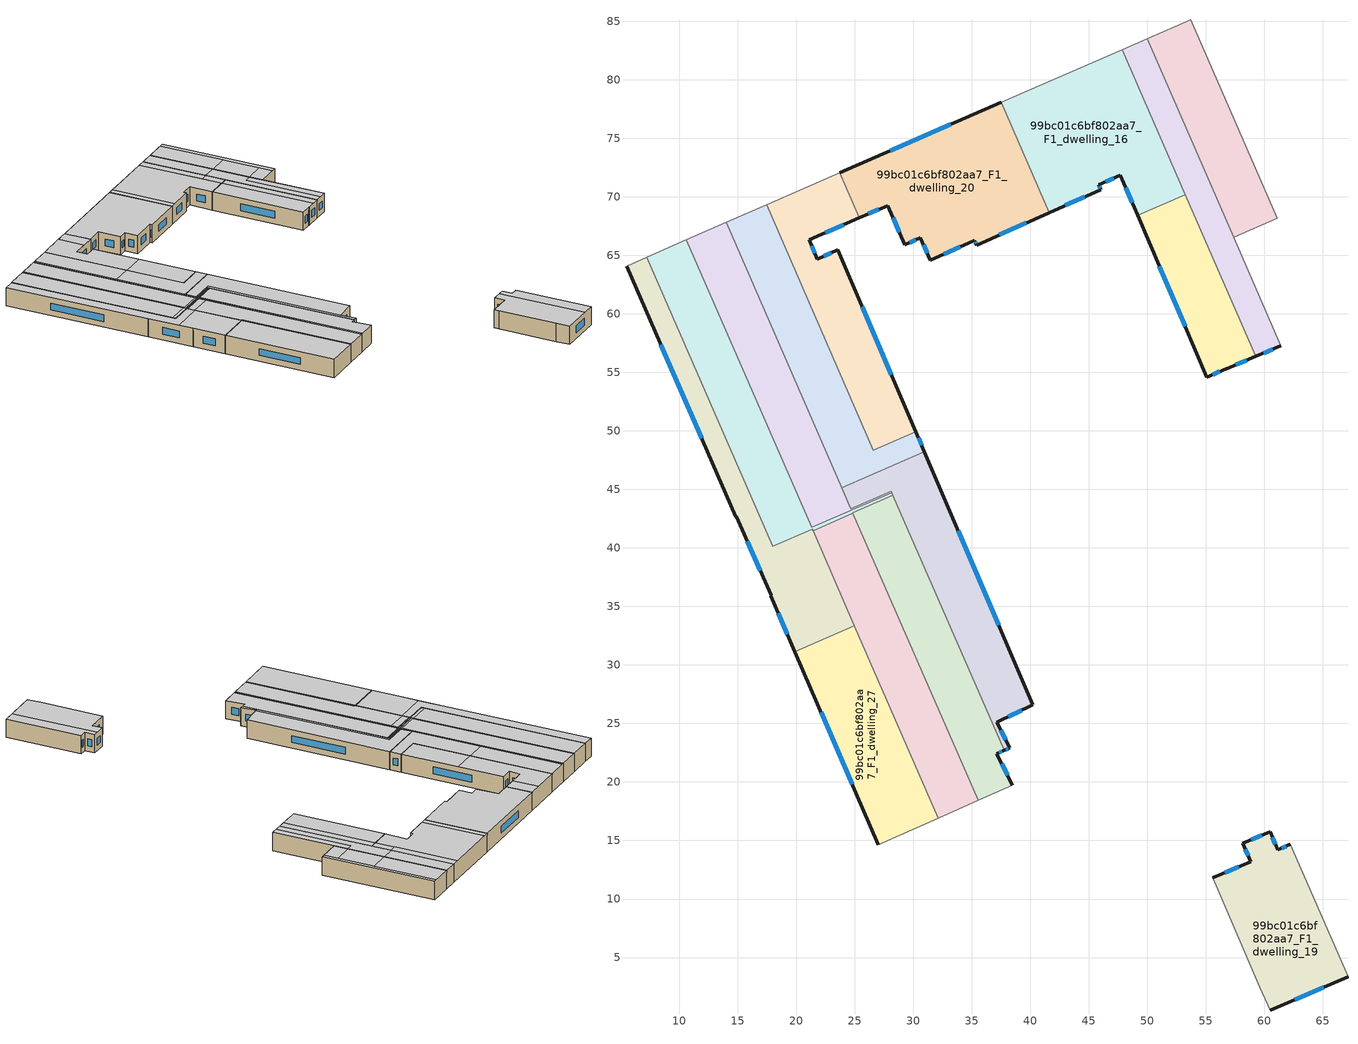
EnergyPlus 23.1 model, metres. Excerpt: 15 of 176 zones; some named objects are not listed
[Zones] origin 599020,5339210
99bc01c6bf802aa7_F1_dwelling_13
 floor to 99bc01c6bf802aa7_F0_dwelling_13 (EU_floor_Construction): 53.7,85.12 61.08,68.17 57.37,66.55 49.99,83.5 z3
 wall to 99bc01c6bf802aa7_F1_dwelling_12 (EU_wall_Construction): 57.37,66.55 61.08,68.17 z3:6
 wall adiabatic (EU_wall_Construction): 53.7,85.12 49.99,83.5 z3:6
 wall to 99bc01c6bf802aa7_F1_dwelling_11 (EU_wall_Construction): 61.08,68.17 53.7,85.12 z3:6
 wall to 99bc01c6bf802aa7_F1_dwelling_14 (EU_wall_Construction): 49.99,83.5 57.37,66.55 z3:6
 ceiling to 99bc01c6bf802aa7_F2_dwelling_14 (EU_floor_Construction): 57.23,75.43 53.12,84.87 49.99,83.5 54.1,74.07 z6
 ceiling to 99bc01c6bf802aa7_F2_dwelling_11 (EU_floor_Construction): 61.08,68.17 53.7,85.12 53.12,84.87 60.5,67.92 z6
 ceiling to 99bc01c6bf802aa7_F2_dwelling_12 (EU_floor_Construction): 60.5,67.92 59.62,69.95 56.48,68.58 57.37,66.55 z6
 ceiling to 99bc01c6bf802aa7_F2_dwelling_13 (EU_floor_Construction): 59.62,69.95 57.23,75.43 54.1,74.07 56.48,68.58 z6
99bc01c6bf802aa7_F1_dwelling_14
 floor to 99bc01c6bf802aa7_F0_dwelling_14 (EU_floor_Construction): 49.99,83.5 61.41,57.27 59.24,56.36 47.83,82.57 z3
 wall outside (EU_wall_Construction): 59.24,56.36 61.41,57.27 z3:6
 wall adiabatic (EU_wall_Construction): 49.99,83.5 47.83,82.57 z3:6
 wall to 99bc01c6bf802aa7_F1_dwelling_12 (EU_wall_Construction): 61.41,57.27 57.37,66.55 z3:6
 wall to 99bc01c6bf802aa7_F1_dwelling_15 (EU_wall_Construction): 53.23,70.17 59.24,56.36 z3:6
 wall to 99bc01c6bf802aa7_F1_dwelling_16 (EU_wall_Construction): 47.83,82.57 53.23,70.17 z3:6
 window (EU_Window_Construction): 59.92,56.64 60.73,56.98 z3.94:5.06
 ceiling to 99bc01c6bf802aa7_F2_dwelling_13 (EU_floor_Construction): 60.36,56.83 55.44,68.13 56.48,68.58 54.1,74.07 51.94,73.13 59.24,56.36 z6
 ceiling to 99bc01c6bf802aa7_F2_dwelling_12 (EU_floor_Construction): 61.41,57.27 56.48,68.58 55.44,68.13 60.36,56.83 z6
 ceiling to 99bc01c6bf802aa7_F2_dwelling_14 (EU_floor_Construction): 54.1,74.07 49.99,83.5 47.83,82.56 51.94,73.13 z6
99bc01c6bf802aa7_F1_dwelling_15
 floor to 99bc01c6bf802aa7_F0_dwelling_15 (EU_floor_Construction): 53.23,70.17 59.24,56.36 56.78,55.31 56.72,55.29 55.07,54.59 49.16,68.4 z3
 wall outside (EU_wall_Construction): 49.16,68.4 55.07,54.59 56.72,55.29 56.78,55.31 59.24,56.36 z3:6
 wall to 99bc01c6bf802aa7_F1_dwelling_16 (EU_wall_Construction): 53.23,70.17 49.16,68.4 z3:6
 window (EU_Window_Construction): 51.01,64.07 53.22,58.92 / 57.55,55.64 58.47,56.03 / 55.59,54.81 56.2,55.07 z3.94:5.06
 ceiling to 99bc01c6bf802aa7_F2_dwelling_15 (EU_floor_Construction): 58.1,55.87 52.09,69.68 49.16,68.4 55.07,54.59 56.72,55.29 56.78,55.31 z6
 ceiling to 99bc01c6bf802aa7_F2_dwelling_13 (EU_floor_Construction): 59.24,56.36 53.23,70.17 52.09,69.68 58.1,55.87 z6
99bc01c6bf802aa7_F1_dwelling_16
 floor to 99bc01c6bf802aa7_F0_dwelling_16 (EU_floor_Construction): 47.83,82.57 53.23,70.17 49.16,68.4 47.69,71.84 45.85,71.02 46.01,70.62 41.61,68.64 37.51,78.07 z3
 wall outside (EU_wall_Construction): 41.61,68.64 46.01,70.62 45.85,71.02 47.69,71.84 49.16,68.4 z3:6
 wall to 99bc01c6bf802aa7_F1_dwelling_20 (EU_wall_Construction): 37.51,78.07 41.61,68.64 z3:6
 wall adiabatic (EU_wall_Construction): 47.83,82.57 37.51,78.07 z3:6
 window (EU_Window_Construction): 48.15,70.77 48.7,69.48 / 46.43,71.28 47.11,71.59 / 45.96,70.74 45.9,70.9 / 42.99,69.26 44.63,70 z3.94:5.06
 ceiling to 99bc01c6bf802aa7_F2_dwelling_16 (EU_floor_Construction): 42.47,69.03 38.37,78.44 37.51,78.07 41.61,68.64 z6
 ceiling to 99bc01c6bf802aa7_F2_dwelling_14 (EU_floor_Construction): 51.94,73.13 47.83,82.56 46.7,82.07 50.81,72.63 z6
 ceiling to 99bc01c6bf802aa7_F2_dwelling_15 (EU_floor_Construction): 52.09,69.68 46.7,82.07 40.89,79.54 40.75,79.48 38.37,78.44 42.47,69.03 46.01,70.62 45.85,71.02 47.69,71.84 49.16,68.4 z6
 ceiling to 99bc01c6bf802aa7_F2_dwelling_13 (EU_floor_Construction): 53.23,70.17 51.94,73.13 50.81,72.63 52.09,69.68 z6
99bc01c6bf802aa7_F1_dwelling_19
 floor to 99bc01c6bf802aa7_F0_dwelling_19 (EU_floor_Construction): 62.22,14.67 67.14,3.38 60.52,0.5 59.61,2.45 55.89,11.15 55.6,11.82 58.82,13.2 58.15,14.75 60.48,15.75 61.15,14.21 z3
 wall outside (EU_wall_Construction): 62.22,14.67 61.15,14.21 60.48,15.75 58.15,14.75 58.82,13.2 55.6,11.82 / 60.52,0.5 67.14,3.38 z3:6
 wall to 99bc01c6bf802aa7_F1_dwelling_18 (EU_wall_Construction): 67.14,3.38 62.22,14.67 z3:6
 wall adiabatic (EU_wall_Construction): 55.6,11.82 55.89,11.15 59.61,2.45 60.52,0.5 z3:6
 window (EU_Window_Construction): 60.94,14.69 60.69,15.27 / 61.88,14.53 61.48,14.35 / 62.59,1.4 65.06,2.47 / 57.81,12.77 56.61,12.25 / 58.36,14.26 58.61,13.69 / 59.75,15.44 58.88,15.06 z3.94:5.06
 ceiling to 99bc01c6bf802aa7_F2_dwelling_19 (EU_floor_Construction): 65.24,2.55 59.64,15.39 58.15,14.75 58.82,13.2 55.6,11.82 55.89,11.15 59.61,2.45 60.52,0.5 z6
 ceiling to 99bc01c6bf802aa7_F2_dwelling_18 (EU_floor_Construction): 67.14,3.38 62.22,14.67 61.15,14.21 60.48,15.75 59.64,15.39 65.24,2.55 z6
99bc01c6bf802aa7_F1_dwelling_20
 floor to 99bc01c6bf802aa7_F0_dwelling_20 (EU_floor_Construction): 37.51,78.07 41.61,68.64 35.41,65.86 35.23,66.26 35.16,66.23 31.45,64.56 30.61,66.49 29.28,65.89 27.81,69.25 25.39,68.19 23.71,72.04 z3
 wall outside (EU_wall_Construction): 25.39,68.19 27.81,69.25 29.28,65.89 30.61,66.49 31.45,64.56 35.16,66.23 35.23,66.26 35.41,65.86 41.61,68.64 / 37.51,78.07 23.71,72.04 z3:6
 wall to 99bc01c6bf802aa7_F1_dwelling_22 (EU_wall_Construction): 23.71,72.04 25.39,68.19 z3:6
 window (EU_Window_Construction): 37.35,66.73 39.67,67.77 / 35.28,66.13 35.35,65.99 / 32.61,65.08 33.99,65.7 / 30.88,65.88 31.19,65.17 / 29.7,66.08 30.2,66.3 / 28.27,68.2 28.82,66.95 / 26.15,68.52 27.05,68.92 / 33.18,76.18 28.04,73.93 z3.94:5.06
 ceiling to 99bc01c6bf802aa7_F2_dwelling_16 (EU_floor_Construction): 41.61,68.64 37.51,78.07 23.71,72.04 25.39,68.19 27.81,69.25 29.28,65.89 30.61,66.49 31.45,64.56 35.16,66.23 35.23,66.26 35.41,65.86 z6
99bc01c6bf802aa7_F1_dwelling_21
 floor to 99bc01c6bf802aa7_F0_dwelling_21 (EU_floor_Construction): 30.95,48.22 40.22,26.61 37.12,25.12 38.26,22.93 37.76,22.7 28.17,44.72 28.12,44.84 24.68,43.34 23.89,45.14 z3
 wall outside (EU_wall_Construction): 37.76,22.7 38.26,22.93 37.12,25.12 40.22,26.61 30.95,48.22 z3:6
 wall to 99bc01c6bf802aa7_F1_dwelling_24 (EU_wall_Construction): 30.95,48.22 23.89,45.14 z3:6
 wall to 99bc01c6bf802aa7_F1_dwelling_26 (EU_wall_Construction): 23.89,45.14 24.68,43.34 28.12,44.84 28.17,44.72 z3:6
 wall to 99bc01c6bf802aa7_F1_dwelling_23 (EU_wall_Construction): 28.26,44.51 37.76,22.7 z3:6
 wall to 99bc01c6bf802aa7_F1_dwelling_28 (EU_wall_Construction): 28.17,44.72 28.26,44.51 z3:6
 window (EU_Window_Construction): 37.31,33.38 33.86,41.44 / 38.09,25.59 39.25,26.14 / 37.91,23.61 37.48,24.43 / 37.92,22.77 38.1,22.86 z3.94:5.06
 ceiling to 99bc01c6bf802aa7_F2_dwelling_25 (EU_floor_Construction): 24.87,43.71 24.19,45.27 23.89,45.14 24.57,43.58 z6
 ceiling to 99bc01c6bf802aa7_F2_dwelling_22 (EU_floor_Construction): 38.26,22.93 37.12,25.12 37.21,25.16 28.57,45 28.48,45.19 24.9,43.63 24.87,43.71 24.57,43.58 24.68,43.34 28.12,44.84 28.17,44.72 37.76,22.7 z6
 ceiling adiabatic (EU_roof_Construction): 40.22,26.61 30.95,48.22 24.19,45.27 24.9,43.63 28.48,45.19 28.57,45 37.21,25.16 z6
99bc01c6bf802aa7_F1_dwelling_22
 floor to 99bc01c6bf802aa7_F0_dwelling_22 (EU_floor_Construction): 25.39,68.19 21.13,66.33 21.8,64.67 23.55,65.47 30.22,49.93 26.59,48.35 17.46,69.31 23.71,72.04 z3
 wall outside (EU_wall_Construction): 30.22,49.93 23.55,65.47 21.8,64.67 21.13,66.33 25.39,68.19 z3:6
 wall to 99bc01c6bf802aa7_F1_dwelling_24 (EU_wall_Construction): 17.46,69.31 26.59,48.35 30.22,49.93 z3:6
 wall adiabatic (EU_wall_Construction): 23.71,72.04 17.46,69.31 z3:6
 window (EU_Window_Construction): 23,65.21 22.35,64.92 / 28.13,54.8 25.64,60.6 / 22.46,66.92 24.05,67.61 / 21.59,65.19 21.34,65.81 z3.94:5.06
 ceiling to 99bc01c6bf802aa7_F2_dwelling_23 (EU_floor_Construction): 26.52,58.55 23.55,65.47 21.8,64.67 21.13,66.33 23.38,67.32 21.71,71.16 17.46,69.31 22.84,56.95 z6
 ceiling to 99bc01c6bf802aa7_F2_dwelling_21 (EU_floor_Construction): 30.22,49.93 26.52,58.55 22.84,56.95 26.59,48.35 z6
 ceiling to 99bc01c6bf802aa7_F2_dwelling_16 (EU_floor_Construction): 25.39,68.19 23.71,72.04 21.71,71.16 23.38,67.32 z6
99bc01c6bf802aa7_F1_dwelling_23
 floor to 99bc01c6bf802aa7_F0_dwelling_23 (EU_floor_Construction): 28.26,44.51 37.76,22.7 37.14,22.42 38.47,19.72 35.53,18.42 24.82,43.01 z3
 wall outside (EU_wall_Construction): 38.47,19.72 37.14,22.42 37.76,22.7 z3:6
 wall to 99bc01c6bf802aa7_F1_dwelling_28 (EU_wall_Construction): 28.26,44.51 24.82,43.01 24.84,42.96 z3:6
 wall adiabatic (EU_wall_Construction): 35.53,18.42 38.47,19.72 z3:6
 wall to 99bc01c6bf802aa7_F1_dwelling_25 (EU_wall_Construction): 24.84,42.96 35.53,18.42 z3:6
 window (EU_Window_Construction): 37.33,22.51 37.56,22.61 / 38.05,20.57 37.56,21.57 z3.94:5.06
 ceiling to 99bc01c6bf802aa7_F2_dwelling_22 (EU_floor_Construction): 38.47,19.72 37.14,22.42 37.76,22.7 28.26,44.51 25.11,43.14 35.82,18.55 z6
 ceiling to 99bc01c6bf802aa7_F2_dwelling_24 (EU_floor_Construction): 35.82,18.55 25.62,41.98 25.33,41.86 35.53,18.42 z6
 ceiling to 99bc01c6bf802aa7_F2_dwelling_28 (EU_floor_Construction): 25.62,41.98 25.11,43.14 24.82,43.01 24.84,42.96 25.33,41.86 z6
99bc01c6bf802aa7_F1_dwelling_24
 floor to 99bc01c6bf802aa7_F0_dwelling_24 (EU_floor_Construction): 17.46,69.31 26.59,48.35 30.22,49.93 30.95,48.22 23.89,45.14 14.03,67.81 z3
 wall outside (EU_wall_Construction): 30.95,48.22 30.22,49.93 z3:6
 wall adiabatic (EU_wall_Construction): 17.46,69.31 14.03,67.81 z3:6
 wall to 99bc01c6bf802aa7_F1_dwelling_26 (EU_wall_Construction): 14.03,67.81 23.89,45.14 z3:6
 window (EU_Window_Construction): 30.72,48.75 30.45,49.39 z3.94:5.06
 ceiling to 99bc01c6bf802aa7_F2_dwelling_21 (EU_floor_Construction): 30.95,48.22 30.22,49.93 26.59,48.35 22.84,56.95 19.7,55.58 24.19,45.27 z6
 ceiling to 99bc01c6bf802aa7_F2_dwelling_23 (EU_floor_Construction): 22.84,56.95 17.46,69.31 14.32,67.93 19.7,55.58 z6
 ceiling to 99bc01c6bf802aa7_F2_dwelling_25 (EU_floor_Construction): 24.19,45.27 14.32,67.93 14.03,67.81 23.89,45.14 z6
99bc01c6bf802aa7_F1_dwelling_25
 floor to 99bc01c6bf802aa7_F0_dwelling_25 (EU_floor_Construction): 24.84,42.96 35.53,18.42 32.14,16.91 21.44,41.48 z3
 wall to 99bc01c6bf802aa7_F1_dwelling_28 (EU_wall_Construction): 24.84,42.96 21.44,41.48 z3:6
 wall adiabatic (EU_wall_Construction): 32.14,16.91 35.53,18.42 z3:6
 wall to 99bc01c6bf802aa7_F1_dwelling_27 (EU_wall_Construction): 24.98,33.35 32.14,16.91 z3:6
 wall to 99bc01c6bf802aa7_F1_dwelling_29 (EU_wall_Construction): 21.44,41.48 24.98,33.35 z3:6
 ceiling to 99bc01c6bf802aa7_F2_dwelling_24 (EU_floor_Construction): 35.53,18.42 25.33,41.86 21.92,40.37 24.98,33.35 25.15,33.43 32.31,16.99 z6
 ceiling to 99bc01c6bf802aa7_F2_dwelling_28 (EU_floor_Construction): 25.33,41.86 24.84,42.96 21.44,41.48 21.92,40.37 z6
 ceiling to 99bc01c6bf802aa7_F2_dwelling_26 (EU_floor_Construction): 32.31,16.99 25.15,33.43 24.98,33.35 32.14,16.91 z6
99bc01c6bf802aa7_F1_dwelling_26
 floor to 99bc01c6bf802aa7_F0_dwelling_26 (EU_floor_Construction): 14.03,67.81 24.68,43.34 28.12,44.84 28.17,44.72 21.32,41.74 10.62,66.32 z3
 wall to 99bc01c6bf802aa7_F1_dwelling_28 (EU_wall_Construction): 10.62,66.32 21.32,41.74 28.17,44.72 z3:6
 wall adiabatic (EU_wall_Construction): 14.03,67.81 10.62,66.32 z3:6
 ceiling to 99bc01c6bf802aa7_F2_dwelling_25 (EU_floor_Construction): 24.57,43.58 14.03,67.81 10.8,66.39 21.34,42.18 z6
 ceiling to 99bc01c6bf802aa7_F2_dwelling_27 (EU_floor_Construction): 21.33,42.2 10.8,66.39 10.62,66.32 21.16,42.13 z6
 ceiling to 99bc01c6bf802aa7_F2_dwelling_22 (EU_floor_Construction): 28.17,44.72 28.12,44.84 24.68,43.34 24.57,43.58 21.34,42.18 21.33,42.2 21.16,42.13 21.32,41.74 z6
99bc01c6bf802aa7_F1_dwelling_27
 floor to 99bc01c6bf802aa7_F0_dwelling_27 (EU_floor_Construction): 24.98,33.35 32.14,16.91 27.03,14.64 19.88,31.13 z3
 wall outside (EU_wall_Construction): 19.88,31.13 27.03,14.64 z3:6
 wall to 99bc01c6bf802aa7_F1_dwelling_29 (EU_wall_Construction): 24.98,33.35 19.88,31.13 z3:6
 wall adiabatic (EU_wall_Construction): 27.03,14.64 32.14,16.91 z3:6
 window (EU_Window_Construction): 22.12,25.97 24.79,19.81 z3.94:5.06
 ceiling to 99bc01c6bf802aa7_F2_dwelling_26 (EU_floor_Construction): 32.14,16.91 24.98,33.35 19.88,31.13 27.03,14.64 z6
99bc01c6bf802aa7_F1_dwelling_28
 floor to 99bc01c6bf802aa7_F0_dwelling_28 (EU_floor_Construction): 10.62,66.32 21.32,41.74 28.17,44.72 28.26,44.51 24.82,43.01 24.84,42.96 21.44,41.48 21.38,41.61 17.97,40.13 7.22,64.83 z3
 wall to 99bc01c6bf802aa7_F1_dwelling_29 (EU_wall_Construction): 17.98,40.13 21.38,41.61 21.44,41.48 / 7.22,64.83 17.97,40.13 z3:6
 wall adiabatic (EU_wall_Construction): 10.62,66.32 7.22,64.83 z3:6
 ceiling to 99bc01c6bf802aa7_F2_dwelling_27 (EU_floor_Construction): 21.16,42.13 10.62,66.32 7.28,64.86 17.81,40.67 z6
 ceiling to 99bc01c6bf802aa7_F2_dwelling_22 (EU_floor_Construction): 25.11,43.14 28.26,44.51 28.17,44.72 21.32,41.74 21.16,42.13 17.81,40.67 18.03,40.16 25.08,43.23 z6
 ceiling to 99bc01c6bf802aa7_F2_dwelling_28 (EU_floor_Construction): 24.84,42.96 24.82,43.01 25.11,43.14 25.08,43.23 18.03,40.16 7.28,64.86 7.22,64.83 17.97,40.13 21.38,41.61 21.44,41.48 z6
99bc01c6bf802aa7_F1_dwelling_29
 floor to 99bc01c6bf802aa7_F0_dwelling_29 (EU_floor_Construction): 7.22,64.83 17.98,40.13 21.38,41.61 24.98,33.35 19.88,31.13 17.81,35.92 17.85,35.95 14.88,42.69 14.83,42.67 5.5,64.08 z3
 wall outside (EU_wall_Construction): 5.5,64.08 14.83,42.67 14.88,42.69 17.85,35.95 17.81,35.92 19.88,31.13 z3:6
 wall adiabatic (EU_wall_Construction): 7.22,64.83 5.5,64.08 z3:6
 window (EU_Window_Construction): 18.46,34.42 19.23,32.64 / 15.81,40.58 16.92,38.06 / 8.43,57.37 11.91,49.38 z3.94:5.06
 ceiling to 99bc01c6bf802aa7_F2_dwelling_28 (EU_floor_Construction): 21.92,40.37 21.38,41.61 17.98,40.13 7.22,64.83 5.5,64.08 14.83,42.67 14.88,42.69 16.87,38.17 z6
 ceiling to 99bc01c6bf802aa7_F2_dwelling_24 (EU_floor_Construction): 24.98,33.35 21.92,40.37 16.87,38.17 17.85,35.95 17.81,35.92 19.88,31.13 z6
[Building]
EU S2 Campaign: North Axis=0; Terrain=City; Solar Distribution=FullExterior
[Site:Location]
Vienna: Latitude=48; Longitude=16.5; Time Zone=1; Elevation=183
[SizingPeriod:WeatherFileDays]
AnnualSizingPeriod: Begin Month=1; Begin Day of Month=1; End Month=12; End Day of Month=31; Day of Week for Start Day=Monday; Use Weather File Daylight Saving Period=No; Use Weather File Rain and Snow Indicators=No
[MATERIAL]
EU_InternalMass_Material: Roughness=MediumRough; Thickness=0.1; Conductivity=1; Density=1800; Specific Heat=900; Thermal Absorptance=0.9; Solar Absorptance=0.7; Visible Absorptance=0.7
[MATERIAL:NOMASS] Roughness=MediumRough; Thermal Absorptance=0.9; Solar Absorptance=0.7; Visible Absorptance=0.7
Name | Thermal Resistance
EU_wall_NoMass | 0.914258
EU_roof_NoMass | 0.954009
EU_floor_NoMass | 1.09711
[WINDOWMATERIAL:SIMPLEGLAZINGSYSTEM]
EU_Window_SimpleGlazing: UFactor=2.09642; Solar Heat Gain Coefficient=0.65; Visible Transmittance=0.65
[CONSTRUCTION]
EU_wall_Construction: EU_wall_NoMass
EU_roof_Construction: EU_roof_NoMass
EU_floor_Construction: EU_floor_NoMass
EU_Window_Construction: EU_Window_SimpleGlazing
EU_InternalMass_Construction: EU_InternalMass_Material
[ZONE] Type=1; Multiplier=1; Ceiling Height=autocalculate; Floor Area=autocalculate; Part of Total Floor Area=Yes
Name | Volume
99bc01c6bf802aa7_F1_dwelling_13 | 224.4375
99bc01c6bf802aa7_F1_dwelling_14 | 201.635
99bc01c6bf802aa7_F1_dwelling_15 | 202.431
99bc01c6bf802aa7_F1_dwelling_16 | 386.856
99bc01c6bf802aa7_F1_dwelling_19 | 280.548
99bc01c6bf802aa7_F1_dwelling_20 | 401.644
99bc01c6bf802aa7_F1_dwelling_21 | 300.204
99bc01c6bf802aa7_F1_dwelling_22 | 300.19
99bc01c6bf802aa7_F1_dwelling_23 | 296.124
99bc01c6bf802aa7_F1_dwelling_24 | 300.168
99bc01c6bf802aa7_F1_dwelling_25 | 298.435
99bc01c6bf802aa7_F1_dwelling_26 | 300.218
99bc01c6bf802aa7_F1_dwelling_27 | 300.157
99bc01c6bf802aa7_F1_dwelling_28 | 305.898
99bc01c6bf802aa7_F1_dwelling_29 | 300.154
[INTERNALMASS] Construction=EU_InternalMass_Construction
Name | Zone or ZoneList | Surface Area
99bc01c6bf802aa7_F1_dwelling_13_EU_InternalMass | 99bc01c6bf802aa7_F1_dwelling_13 | 74.8119
99bc01c6bf802aa7_F1_dwelling_14_EU_InternalMass | 99bc01c6bf802aa7_F1_dwelling_14 | 67.2114
99bc01c6bf802aa7_F1_dwelling_15_EU_InternalMass | 99bc01c6bf802aa7_F1_dwelling_15 | 67.4767
99bc01c6bf802aa7_F1_dwelling_16_EU_InternalMass | 99bc01c6bf802aa7_F1_dwelling_16 | 128.949
99bc01c6bf802aa7_F1_dwelling_19_EU_InternalMass | 99bc01c6bf802aa7_F1_dwelling_19 | 93.515
99bc01c6bf802aa7_F1_dwelling_20_EU_InternalMass | 99bc01c6bf802aa7_F1_dwelling_20 | 133.888
99bc01c6bf802aa7_F1_dwelling_21_EU_InternalMass | 99bc01c6bf802aa7_F1_dwelling_21 | 100.067
99bc01c6bf802aa7_F1_dwelling_22_EU_InternalMass | 99bc01c6bf802aa7_F1_dwelling_22 | 100.062
99bc01c6bf802aa7_F1_dwelling_23_EU_InternalMass | 99bc01c6bf802aa7_F1_dwelling_23 | 98.7141
99bc01c6bf802aa7_F1_dwelling_24_EU_InternalMass | 99bc01c6bf802aa7_F1_dwelling_24 | 100.056
99bc01c6bf802aa7_F1_dwelling_25_EU_InternalMass | 99bc01c6bf802aa7_F1_dwelling_25 | 99.4742
99bc01c6bf802aa7_F1_dwelling_26_EU_InternalMass | 99bc01c6bf802aa7_F1_dwelling_26 | 100.072
99bc01c6bf802aa7_F1_dwelling_27_EU_InternalMass | 99bc01c6bf802aa7_F1_dwelling_27 | 100.054
99bc01c6bf802aa7_F1_dwelling_28_EU_InternalMass | 99bc01c6bf802aa7_F1_dwelling_28 | 101.986
99bc01c6bf802aa7_F1_dwelling_29_EU_InternalMass | 99bc01c6bf802aa7_F1_dwelling_29 | 100.052
[OTHEREQUIPMENT] Fuel Type=Electricity; Design Level Calculation Method=Watts/Area; Power per Zone Floor Area=1; Fraction Latent=0; Fraction Radiant=0; Fraction Lost=0; Carbon Dioxide Generation Rate=0; EndUse Subcategory=EU_Step8_InternalGains
Name | Zone or ZoneList or Space or SpaceList | Schedule
EU_Step8_InternalGain_99bc01c6bf802aa7_F1_dwelling_13_f000 | 99bc01c6bf802aa7_F1_dwelling_13 | EU_Step8_GainSchedule_99bc01c6bf802aa7_F1_dwelling_13_f000
EU_Step8_InternalGain_99bc01c6bf802aa7_F1_dwelling_14_f000 | 99bc01c6bf802aa7_F1_dwelling_14 | EU_Step8_GainSchedule_99bc01c6bf802aa7_F1_dwelling_14_f000
EU_Step8_InternalGain_99bc01c6bf802aa7_F1_dwelling_15_f000 | 99bc01c6bf802aa7_F1_dwelling_15 | EU_Step8_GainSchedule_99bc01c6bf802aa7_F1_dwelling_15_f000
EU_Step8_InternalGain_99bc01c6bf802aa7_F1_dwelling_16_f000 | 99bc01c6bf802aa7_F1_dwelling_16 | EU_Step8_GainSchedule_99bc01c6bf802aa7_F1_dwelling_16_f000
EU_Step8_InternalGain_99bc01c6bf802aa7_F1_dwelling_19_f000 | 99bc01c6bf802aa7_F1_dwelling_19 | EU_Step8_GainSchedule_99bc01c6bf802aa7_F1_dwelling_19_f000
EU_Step8_InternalGain_99bc01c6bf802aa7_F1_dwelling_20_f000 | 99bc01c6bf802aa7_F1_dwelling_20 | EU_Step8_GainSchedule_99bc01c6bf802aa7_F1_dwelling_20_f000
EU_Step8_InternalGain_99bc01c6bf802aa7_F1_dwelling_21_f000 | 99bc01c6bf802aa7_F1_dwelling_21 | EU_Step8_GainSchedule_99bc01c6bf802aa7_F1_dwelling_21_f000
EU_Step8_InternalGain_99bc01c6bf802aa7_F1_dwelling_22_f000 | 99bc01c6bf802aa7_F1_dwelling_22 | EU_Step8_GainSchedule_99bc01c6bf802aa7_F1_dwelling_22_f000
EU_Step8_InternalGain_99bc01c6bf802aa7_F1_dwelling_23_f000 | 99bc01c6bf802aa7_F1_dwelling_23 | EU_Step8_GainSchedule_99bc01c6bf802aa7_F1_dwelling_23_f000
EU_Step8_InternalGain_99bc01c6bf802aa7_F1_dwelling_24_f000 | 99bc01c6bf802aa7_F1_dwelling_24 | EU_Step8_GainSchedule_99bc01c6bf802aa7_F1_dwelling_24_f000
EU_Step8_InternalGain_99bc01c6bf802aa7_F1_dwelling_25_f000 | 99bc01c6bf802aa7_F1_dwelling_25 | EU_Step8_GainSchedule_99bc01c6bf802aa7_F1_dwelling_25_f000
EU_Step8_InternalGain_99bc01c6bf802aa7_F1_dwelling_26_f000 | 99bc01c6bf802aa7_F1_dwelling_26 | EU_Step8_GainSchedule_99bc01c6bf802aa7_F1_dwelling_26_f000
EU_Step8_InternalGain_99bc01c6bf802aa7_F1_dwelling_27_f000 | 99bc01c6bf802aa7_F1_dwelling_27 | EU_Step8_GainSchedule_99bc01c6bf802aa7_F1_dwelling_27_f000
EU_Step8_InternalGain_99bc01c6bf802aa7_F1_dwelling_28_f000 | 99bc01c6bf802aa7_F1_dwelling_28 | EU_Step8_GainSchedule_99bc01c6bf802aa7_F1_dwelling_28_f000
EU_Step8_InternalGain_99bc01c6bf802aa7_F1_dwelling_29_f000 | 99bc01c6bf802aa7_F1_dwelling_29 | EU_Step8_GainSchedule_99bc01c6bf802aa7_F1_dwelling_29_f000
[ZONEVENTILATION:DESIGNFLOWRATE] Schedule=EU_AlwaysOn; Design Flow Rate Calculation Method=AirChanges/Hour; Air Changes per Hour=0.546891; Ventilation Type=Natural; Fan Pressure Rise=0; Fan Total Efficiency=1; Constant Term Coefficient=1; Temperature Term Coefficient=0; Velocity Term Coefficient=0; Velocity Squared Term Coefficient=0; Minimum Indoor Temperature=-100; Maximum Indoor Temperature=100; Delta Temperature=-100; Minimum Outdoor Temperature=-100; Maximum Outdoor Temperature=100; Maximum Wind Speed=40
Name | Zone or ZoneList or Space or SpaceList
EU_ConstantAir_99bc01c6bf802aa7_F1_dwelling_13 | 99bc01c6bf802aa7_F1_dwelling_13
EU_ConstantAir_99bc01c6bf802aa7_F1_dwelling_14 | 99bc01c6bf802aa7_F1_dwelling_14
EU_ConstantAir_99bc01c6bf802aa7_F1_dwelling_15 | 99bc01c6bf802aa7_F1_dwelling_15
EU_ConstantAir_99bc01c6bf802aa7_F1_dwelling_16 | 99bc01c6bf802aa7_F1_dwelling_16
EU_ConstantAir_99bc01c6bf802aa7_F1_dwelling_19 | 99bc01c6bf802aa7_F1_dwelling_19
EU_ConstantAir_99bc01c6bf802aa7_F1_dwelling_20 | 99bc01c6bf802aa7_F1_dwelling_20
EU_ConstantAir_99bc01c6bf802aa7_F1_dwelling_21 | 99bc01c6bf802aa7_F1_dwelling_21
EU_ConstantAir_99bc01c6bf802aa7_F1_dwelling_22 | 99bc01c6bf802aa7_F1_dwelling_22
EU_ConstantAir_99bc01c6bf802aa7_F1_dwelling_23 | 99bc01c6bf802aa7_F1_dwelling_23
EU_ConstantAir_99bc01c6bf802aa7_F1_dwelling_24 | 99bc01c6bf802aa7_F1_dwelling_24
EU_ConstantAir_99bc01c6bf802aa7_F1_dwelling_25 | 99bc01c6bf802aa7_F1_dwelling_25
EU_ConstantAir_99bc01c6bf802aa7_F1_dwelling_26 | 99bc01c6bf802aa7_F1_dwelling_26
EU_ConstantAir_99bc01c6bf802aa7_F1_dwelling_27 | 99bc01c6bf802aa7_F1_dwelling_27
EU_ConstantAir_99bc01c6bf802aa7_F1_dwelling_28 | 99bc01c6bf802aa7_F1_dwelling_28
EU_ConstantAir_99bc01c6bf802aa7_F1_dwelling_29 | 99bc01c6bf802aa7_F1_dwelling_29
[HVACTEMPLATE:ZONE:IDEALLOADSAIRSYSTEM] System Availability Schedule=EU_AlwaysOn; Maximum Heating Supply Air Temperature=50; Minimum Cooling Supply Air Temperature=13; Maximum Heating Supply Air Humidity Ratio=0.0156; Minimum Cooling Supply Air Humidity Ratio=0.0077; Heating Limit=NoLimit; Cooling Limit=NoLimit; Heating Availability Schedule=EU_AlwaysOn; Cooling Availability Schedule=EU_CoolingOff; Dehumidification Control Type=ConstantSensibleHeatRatio; Cooling Sensible Heat Ratio=0.7; Dehumidification Setpoint=60; Humidification Control Type=None; Humidification Setpoint=30; Outdoor Air Method=None; Outdoor Air Flow Rate per Person=0.00944; Outdoor Air Flow Rate per Zone Floor Area=0; Outdoor Air Flow Rate per Zone=0; Demand Controlled Ventilation Type=None; Outdoor Air Economizer Type=NoEconomizer; Heat Recovery Type=None; Sensible Heat Recovery Effectiveness=0.7; Latent Heat Recovery Effectiveness=0.65
Name | Template Thermostat
99bc01c6bf802aa7_F1_dwelling_13 | EU_HeatOnly_99bc01c6bf802aa7_F1_dwelling_13
99bc01c6bf802aa7_F1_dwelling_14 | EU_HeatOnly_99bc01c6bf802aa7_F1_dwelling_14
99bc01c6bf802aa7_F1_dwelling_15 | EU_HeatOnly_99bc01c6bf802aa7_F1_dwelling_15
99bc01c6bf802aa7_F1_dwelling_16 | EU_HeatOnly_99bc01c6bf802aa7_F1_dwelling_16
99bc01c6bf802aa7_F1_dwelling_19 | EU_HeatOnly_99bc01c6bf802aa7_F1_dwelling_19
99bc01c6bf802aa7_F1_dwelling_20 | EU_HeatOnly_99bc01c6bf802aa7_F1_dwelling_20
99bc01c6bf802aa7_F1_dwelling_21 | EU_HeatOnly_99bc01c6bf802aa7_F1_dwelling_21
99bc01c6bf802aa7_F1_dwelling_22 | EU_HeatOnly_99bc01c6bf802aa7_F1_dwelling_22
99bc01c6bf802aa7_F1_dwelling_23 | EU_HeatOnly_99bc01c6bf802aa7_F1_dwelling_23
99bc01c6bf802aa7_F1_dwelling_24 | EU_HeatOnly_99bc01c6bf802aa7_F1_dwelling_24
99bc01c6bf802aa7_F1_dwelling_25 | EU_HeatOnly_99bc01c6bf802aa7_F1_dwelling_25
99bc01c6bf802aa7_F1_dwelling_26 | EU_HeatOnly_99bc01c6bf802aa7_F1_dwelling_26
99bc01c6bf802aa7_F1_dwelling_27 | EU_HeatOnly_99bc01c6bf802aa7_F1_dwelling_27
99bc01c6bf802aa7_F1_dwelling_28 | EU_HeatOnly_99bc01c6bf802aa7_F1_dwelling_28
99bc01c6bf802aa7_F1_dwelling_29 | EU_HeatOnly_99bc01c6bf802aa7_F1_dwelling_29
[SIZING:ZONE] Zone Cooling Design Supply Air Temperature Input Method=SupplyAirTemperature; Zone Cooling Design Supply Air Temperature=13; Zone Heating Design Supply Air Temperature Input Method=SupplyAirTemperature; Zone Heating Design Supply Air Temperature=50; Zone Cooling Design Supply Air Humidity Ratio=0.008; Zone Heating Design Supply Air Humidity Ratio=0.008; Cooling Design Air Flow Method=DesignDay; Cooling Design Air Flow Rate=0; Cooling Minimum Air Flow per Zone Floor Area=0.000762; Cooling Minimum Air Flow=0; Cooling Minimum Air Flow Fraction=0.2; Heating Design Air Flow Method=DesignDay; Heating Design Air Flow Rate=0; Heating Maximum Air Flow per Zone Floor Area=0.002032; Heating Maximum Air Flow=0.141576; Heating Maximum Air Flow Fraction=0.3; Account for Dedicated Outdoor Air System=No; Dedicated Outdoor Air System Control Strategy=NeutralSupplyAir; Dedicated Outdoor Air Low Setpoint Temperature for Design=autosize; Dedicated Outdoor Air High Setpoint Temperature for Design=autosize; Zone Load Sizing Method=Sensible Load Only No Latent Load; Zone Latent Cooling Design Supply Air Humidity Ratio Input Method=HumidityRatioDifference; Zone Cooling Design Supply Air Humidity Ratio Difference=0.005; Zone Latent Heating Design Supply Air Humidity Ratio Input Method=HumidityRatioDifference; Zone Humidification Design Supply Air Humidity Ratio Difference=0.005
99bc01c6bf802aa7_F1_dwelling_13; 99bc01c6bf802aa7_F1_dwelling_14; 99bc01c6bf802aa7_F1_dwelling_15; 99bc01c6bf802aa7_F1_dwelling_16; 99bc01c6bf802aa7_F1_dwelling_19; 99bc01c6bf802aa7_F1_dwelling_20; 99bc01c6bf802aa7_F1_dwelling_21; 99bc01c6bf802aa7_F1_dwelling_22; 99bc01c6bf802aa7_F1_dwelling_23; 99bc01c6bf802aa7_F1_dwelling_24; 99bc01c6bf802aa7_F1_dwelling_25; 99bc01c6bf802aa7_F1_dwelling_26; 99bc01c6bf802aa7_F1_dwelling_27; 99bc01c6bf802aa7_F1_dwelling_28; 99bc01c6bf802aa7_F1_dwelling_29
[SCHEDULE:CONSTANT]
Name | Hourly Value
EU_AlwaysOn | 1
EU_CoolingOff | 0
[SCHEDULE:FILE] Column Number=1; Rows to Skip at Top=0; Number of Hours of Data=8760; Column Separator=Comma; Interpolate to Timestep=No; Minutes per Item=60; Adjust Schedule for Daylight Savings=Yes
Name | File
EU_Step8_GainSchedule_99bc01c6bf802aa7_F1_dwelling_13_f000 | ../../schedules/99bc01c6bf802aa7/99bc01c6bf802aa7_F1_dwelling_13_f000_gain.csv
EU_Step8_GainSchedule_99bc01c6bf802aa7_F1_dwelling_14_f000 | ../../schedules/99bc01c6bf802aa7/99bc01c6bf802aa7_F1_dwelling_14_f000_gain.csv
EU_Step8_GainSchedule_99bc01c6bf802aa7_F1_dwelling_15_f000 | ../../schedules/99bc01c6bf802aa7/99bc01c6bf802aa7_F1_dwelling_15_f000_gain.csv
EU_Step8_GainSchedule_99bc01c6bf802aa7_F1_dwelling_16_f000 | ../../schedules/99bc01c6bf802aa7/99bc01c6bf802aa7_F1_dwelling_16_f000_gain.csv
EU_Step8_GainSchedule_99bc01c6bf802aa7_F1_dwelling_19_f000 | ../../schedules/99bc01c6bf802aa7/99bc01c6bf802aa7_F1_dwelling_19_f000_gain.csv
EU_Step8_GainSchedule_99bc01c6bf802aa7_F1_dwelling_20_f000 | ../../schedules/99bc01c6bf802aa7/99bc01c6bf802aa7_F1_dwelling_20_f000_gain.csv
EU_Step8_GainSchedule_99bc01c6bf802aa7_F1_dwelling_21_f000 | ../../schedules/99bc01c6bf802aa7/99bc01c6bf802aa7_F1_dwelling_21_f000_gain.csv
EU_Step8_GainSchedule_99bc01c6bf802aa7_F1_dwelling_22_f000 | ../../schedules/99bc01c6bf802aa7/99bc01c6bf802aa7_F1_dwelling_22_f000_gain.csv
EU_Step8_GainSchedule_99bc01c6bf802aa7_F1_dwelling_23_f000 | ../../schedules/99bc01c6bf802aa7/99bc01c6bf802aa7_F1_dwelling_23_f000_gain.csv
EU_Step8_GainSchedule_99bc01c6bf802aa7_F1_dwelling_24_f000 | ../../schedules/99bc01c6bf802aa7/99bc01c6bf802aa7_F1_dwelling_24_f000_gain.csv
EU_Step8_GainSchedule_99bc01c6bf802aa7_F1_dwelling_25_f000 | ../../schedules/99bc01c6bf802aa7/99bc01c6bf802aa7_F1_dwelling_25_f000_gain.csv
EU_Step8_GainSchedule_99bc01c6bf802aa7_F1_dwelling_26_f000 | ../../schedules/99bc01c6bf802aa7/99bc01c6bf802aa7_F1_dwelling_26_f000_gain.csv
EU_Step8_GainSchedule_99bc01c6bf802aa7_F1_dwelling_27_f000 | ../../schedules/99bc01c6bf802aa7/99bc01c6bf802aa7_F1_dwelling_27_f000_gain.csv
EU_Step8_GainSchedule_99bc01c6bf802aa7_F1_dwelling_28_f000 | ../../schedules/99bc01c6bf802aa7/99bc01c6bf802aa7_F1_dwelling_28_f000_gain.csv
EU_Step8_GainSchedule_99bc01c6bf802aa7_F1_dwelling_29_f000 | ../../schedules/99bc01c6bf802aa7/99bc01c6bf802aa7_F1_dwelling_29_f000_gain.csv
